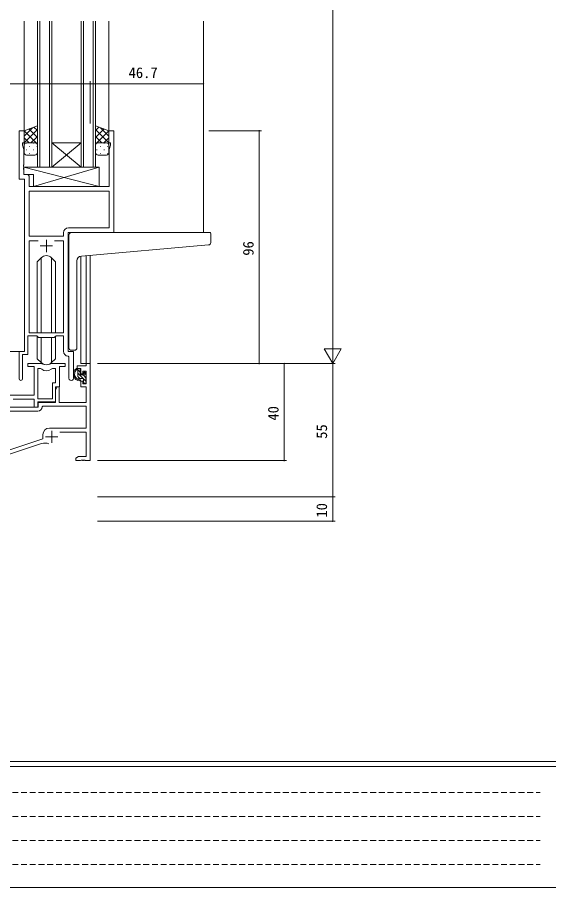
# Model space of a CAD drawing. Units: millimetres, scale not verified. Extents: x -567 to 567, y -403 to 403.
# Drawn here: x -417.3 to -198.2, y -403 to -44.1 of the extents above; entities that cross this region are included whole.
import ezdxf
from ezdxf.enums import TextEntityAlignment as Align

# ---------------------------------------------------------------- set-up
doc = ezdxf.new("R2010")
doc.units = ezdxf.units.MM
doc.header["$LTSCALE"] = 2
doc.linetypes.add('DASHED1', pattern=[1.8, 1.2, -0.6])
for name, color, linetype, lineweight in [('0-1_USER1', 2, 'Continuous', 9), ('0-2_YKK_ZWAK', 4, 'Continuous', 9), ('0-3_YKK_11', 6, 'Continuous', 9), ('0-4_YKK_12', 7, 'Continuous', 9), ('0-5_YKK_13', 7, 'Continuous', 9)]:
    doc.layers.add(name, color=color, linetype=linetype, lineweight=lineweight)
doc.styles.add('ＭＳ ゴシック', font='')
doc.styles.get('ＭＳ ゴシック').set_extended_font_data('MS Gothic')

msp = doc.modelspace()

# ---------------------------------------------------------------- linework, layer by layer
at = {"layer": '0-1_USER1'}
for p, q in [((-414.531, -45.64), (-414.531, -91.39)), ((-409.031, -105.89), (-409.031, -45.64)), ((-408.031, -45.64), (-408.031, -105.89)), ((-404.031, -105.89), (-404.031, -45.64)), ((-391.031, -105.89), (-391.031, -45.64)), ((-390.031, -45.64), (-390.031, -105.89)), ((-386.031, -105.89), (-386.031, -45.64)), ((-379.531, -45.64), (-379.531, -91.39)), ((-340.531, -45.64), (-340.531, -132.89)), ((-403.031, -95.89), (-391.031, -95.89)), ((-403.031, -105.89), (-391.031, -95.89)), ((-391.031, -105.89), (-403.031, -95.89)), ((-403.031, -105.89), (-391.031, -105.89)), ((-391.131, -142.592), (-391.131, -186.89)), ((-388.861, -142.38), (-388.861, -186.89)), ((-387.231, -142.238), (-387.231, -186.89)), ((-416.231, -181.89), (-422.031, -181.89)), ((-387.231, -186.89), (-391.131, -186.89))]:
    msp.add_line(p, q, dxfattribs=at)
for points in [[(-403.031, -45.64), (-403.031, -105.89), (-409.031, -105.89)], [(-385.031, -45.64), (-385.031, -105.89), (-391.031, -105.89)]]:
    msp.add_lwpolyline(points, dxfattribs=at)
at = {"layer": '0-2_YKK_ZWAK'}
for p, q in [((-414.531, -93.093), (-411.069, -89.631)), ((-409.031, -90.813), (-410.442, -89.402)), ((-385.031, -90.813), (-383.621, -89.402)), ((-379.531, -93.093), (-382.994, -89.631)), ((-414.531, -95.921), (-409.031, -90.421)), ((-409.031, -96.47), (-414.531, -90.97)), ((-409.031, -93.641), (-412.516, -90.157)), ((-411.671, -95.89), (-409.031, -93.25)), ((-385.031, -93.641), (-381.547, -90.157)), ((-379.531, -95.921), (-385.031, -90.421)), ((-385.031, -96.47), (-379.531, -90.97)), ((-382.392, -95.89), (-385.031, -93.25)), ((-412.44, -95.89), (-414.531, -93.798)), ((-414.503, -96.654), (-414.531, -96.626)), ((-414.531, -99.89), (-414.531, -96.89)), ((-413.711, -95.98), (-413.511, -95.98)), ((-413.531, -95.89), (-410.031, -95.89)), ((-413.531, -95.89), (-410.031, -95.89)), ((-410.681, -95.98), (-410.481, -95.98)), ((-409.236, -96.283), (-409.031, -96.078)), ((-409.031, -96.89), (-409.031, -99.89)), ((-384.827, -96.283), (-385.031, -96.078)), ((-385.031, -99.89), (-385.031, -96.89)), ((-384.446, -95.98), (-384.411, -95.98)), ((-380.531, -95.89), (-384.031, -95.89)), ((-384.031, -95.89), (-380.531, -95.89)), ((-381.623, -95.89), (-379.531, -93.798)), ((-381.581, -95.98), (-381.381, -95.98)), ((-379.56, -96.654), (-379.531, -96.626)), ((-379.531, -96.89), (-379.531, -99.89)), ((-413.711, -98.81), (-413.511, -98.81)), ((-412.296, -97.395), (-412.096, -97.395)), ((-412.296, -100.225), (-412.096, -100.225)), ((-410.681, -98.81), (-410.481, -98.81)), ((-409.266, -97.395), (-409.066, -97.395)), ((-409.266, -100.225), (-409.089, -100.225)), ((-384.611, -98.81), (-384.411, -98.81)), ((-383.196, -97.395), (-382.996, -97.395)), ((-383.196, -100.225), (-382.996, -100.225)), ((-381.581, -98.81), (-381.381, -98.81)), ((-380.166, -97.395), (-379.966, -97.395)), ((-380.166, -100.225), (-379.966, -100.225)), ((-410.031, -100.89), (-413.531, -100.89)), ((-380.531, -100.89), (-384.031, -100.89)), ((-383.606, -105.89), (-414.601, -105.89)), ((-414.601, -105.89), (-414.601, -108.89)), ((-383.606, -113.89), (-414.601, -105.89)), ((-410.606, -113.89), (-383.606, -105.89)), ((-383.606, -105.89), (-383.606, -113.89)), ((-410.606, -108.89), (-414.601, -108.89)), ((-410.606, -108.89), (-410.606, -113.89)), ((-383.606, -113.89), (-410.606, -113.89)), ((-396.031, -142.004), (-396.031, -133.89)), ((-395.031, -132.89), (-340.531, -132.89)), ((-337.831, -132.89), (-340.531, -132.89)), ((-337.531, -136.973), (-337.531, -133.19)), ((-390.906, -142.559), (-338.444, -137.97)), ((-407.453, -143.268), (-409.081, -144.897)), ((-407.449, -174.19), (-407.449, -143.265)), ((-403.214, -174.19), (-403.214, -143.265)), ((-403.21, -143.268), (-401.581, -144.897)), ((-396.031, -142.004), (-396.031, -143.008)), ((-396.031, -180.39), (-396.031, -143.008)), ((-409.081, -174.19), (-409.081, -144.897)), ((-401.581, -174.19), (-401.581, -144.897)), ((-392.731, -180.39), (-392.731, -144.552)), ((-409.081, -184.882), (-409.081, -175.64)), ((-401.581, -184.882), (-401.581, -175.64)), ((-407.449, -186.515), (-407.449, -176.12)), ((-403.214, -186.515), (-403.214, -176.12)), ((-395.031, -181.39), (-393.731, -181.39)), ((-407.453, -186.511), (-409.081, -184.882)), ((-403.21, -186.511), (-401.581, -184.882)), ((-391.661, -188.89), (-392.961, -188.89)), ((-392.361, -192.09), (-392.361, -188.89)), ((-391.361, -190.415), (-392.361, -189.415)), ((-391.361, -191.19), (-391.361, -189.19)), ((-388.861, -194.329), (-392.361, -190.829)), ((-391.529, -193.075), (-392.347, -192.257)), ((-390.261, -193.09), (-391.361, -193.09)), ((-390.422, -191.49), (-391.061, -191.49)), ((-389.061, -192.715), (-390.055, -191.722)), ((-389.961, -190.69), (-389.961, -191.029)), ((-389.961, -193.39), (-389.961, -194.69)), ((-388.861, -191.501), (-389.879, -190.483)), ((-388.949, -190.978), (-389.449, -190.478)), ((-389.061, -193.99), (-389.061, -191.99)), ((-388.861, -191.79), (-388.861, -191.19)), ((-389.615, -194.99), (-389.961, -194.643)), ((-389.661, -194.99), (-389.161, -194.99)), ((-388.861, -194.69), (-388.861, -194.19))]:
    msp.add_line(p, q, dxfattribs=at)
for points in [[(-409.031, -96.89), (-409.031, -88.89), (-414.531, -90.89), (-414.531, -96.89)], [(-385.031, -96.89), (-385.031, -88.89), (-379.531, -90.89), (-379.531, -96.89)]]:
    msp.add_lwpolyline(points, dxfattribs=at)
for centre, radius, start, end in [((-413.531, -96.89), 1, 89.9999, 179.9999), ((-413.531, -96.89), 1, 89.9999, 179.9999), ((-410.031, -96.89), 1, 359.9999, 89.9999), ((-410.031, -96.89), 1, 359.9999, 89.9999), ((-384.031, -96.89), 1, 90.0001, 180.0001), ((-384.031, -96.89), 1, 89.9999, 179.9999), ((-380.531, -96.89), 1, 0.0001, 90.0001), ((-380.531, -96.89), 1, 359.9999, 89.9999), ((-413.531, -99.89), 1, 179.9999, 269.9999), ((-410.031, -99.89), 1, 269.9999, 359.9999), ((-384.031, -99.89), 1, 179.9999, 269.9999), ((-380.531, -99.89), 1, 269.9999, 359.9999), ((-395.031, -133.89), 1, 135.573, 180), ((-395.031, -133.89), 1, 90, 135.573), ((-395.031, -133.89), 1, 121.36697, 135.573), ((-337.831, -133.19), 0.3, 0, 90), ((-338.531, -136.973), 1, 275, 0), ((-405.331, -145.39), 3, 45, 135), ((-390.731, -144.552), 2, 95, 180), ((-395.031, -180.39), 1, 180, 270), ((-393.731, -180.39), 1, 270, 0), ((-405.331, -184.39), 3, 225, 315), ((-391.247, -191.21), 2.885, 126.45193, 263.90389), ((-391.162, -191.177), 2.504, 139.45806, 259.25217), ((-393.222, -189.294), 0.3, 301.6219, 336.95039), ((-392.761, -189.49), 0.2, 36.8699, 156.95039), ((-392.361, -189.19), 0.3, 216.8699, 270), ((-391.661, -189.19), 0.3, 0, 90), ((-391.361, -192.09), 1, 180, 270), ((-391.483, -193.84), 0.25, 253.6388, 125.58163), ((-391.061, -191.19), 0.3, 180, 270), ((-390.422, -191.79), 0.3, 33.05573, 90), ((-390.261, -193.39), 0.3, 0, 90), ((-389.961, -191.49), 0.25, 213.05573, 56.94427), ((-389.661, -190.69), 0.3, 45, 180), ((-389.661, -191.029), 0.3, 180, 236.94427), ((-389.061, -191.79), 0.2, 270, 0), ((-389.161, -191.19), 0.3, 0, 45), ((-389.661, -194.69), 0.3, 180, 270), ((-389.161, -194.69), 0.3, 270, 0), ((-389.061, -194.19), 0.2, 0, 90)]:
    msp.add_arc(centre, radius, start, end, dxfattribs=at)
at = {"layer": '0-3_YKK_11'}
for p, q in [((-287.231, 206.11), (-287.231, -179.89)), ((-457.231, -71.471), (-387.231, -71.471)), ((-387.231, -87.89), (-387.231, -70.471)), ((-387.231, -87.89), (-387.231, -70.471)), ((-387.231, -71.471), (-340.531, -71.471)), ((-340.531, -131.89), (-340.531, -70.471)), ((-338.303, -90.89), (-316.531, -90.89)), ((-317.531, -186.89), (-317.531, -90.89)), ((-287.231, -186.89), (-287.231, -174.765)), ((-287.231, -186.89), (-290.731, -180.827)), ((-283.731, -180.827), (-290.731, -180.827)), ((-287.231, -186.89), (-283.731, -180.827)), ((-384.231, -186.89), (-286.231, -186.89)), ((-384.231, -186.89), (-306.231, -186.89)), ((-384.231, -186.89), (-286.231, -186.89)), ((-338.303, -186.89), (-316.531, -186.89)), ((-307.231, -186.89), (-307.231, -226.89)), ((-287.231, -186.89), (-287.231, -241.89)), ((-384.231, -226.89), (-306.231, -226.89)), ((-384.231, -241.89), (-286.231, -241.89)), ((-384.231, -241.89), (-286.231, -241.89)), ((-287.231, -241.89), (-287.231, -251.89)), ((-384.231, -251.89), (-286.231, -251.89))]:
    msp.add_line(p, q, dxfattribs=at)
for centre, start, end in [((-387.231, -71.471), 0, 180), ((-387.231, -71.471), 0, 180), ((-387.231, -71.471), 180, 0), ((-387.231, -71.471), 180, 0), ((-340.531, -71.471), 0, 180), ((-340.531, -71.471), 180, 0), ((-317.531, -90.89), 90, 270), ((-317.531, -90.89), 270, 90), ((-317.531, -186.89), 90, 270), ((-317.531, -186.89), 270, 90), ((-307.231, -186.89), 90, 270), ((-307.231, -186.89), 270, 90), ((-307.231, -226.89), 90, 270), ((-307.231, -226.89), 270, 90), ((-287.231, -241.89), 90, 270), ((-287.231, -241.89), 90, 270), ((-287.231, -241.89), 270, 90), ((-287.231, -241.89), 270, 90), ((-287.231, -251.89), 90, 270), ((-287.231, -251.89), 270, 90)]:
    msp.add_arc(centre, 0.106, start, end, dxfattribs=at)
at = {"layer": '0-4_YKK_12'}
for p, q in [((-405.331, -135.89), (-405.331, -140.89)), ((-401.981, -136.32), (-398.261, -136.32)), ((-407.831, -138.39), (-402.831, -138.39)), ((-408.801, -201.49), (-408.801, -188.89)), ((-408.901, -206.52), (-453.801, -206.52)), ((-403.131, -214.59), (-403.131, -219.59)), ((-405.631, -217.09), (-400.631, -217.09))]:
    msp.add_line(p, q, dxfattribs=at)
for points in [[(-414.331, -181.89), (-414.331, -110.89), (-416.531, -110.89), (-416.531, -90.89), (-414.531, -90.89), (-414.531, -95.89), (-415.231, -95.89), (-415.231, -96.89), (-414.601, -98.621), (-414.601, -104.931), (-414.721, -105.115), (-414.721, -105.665), (-414.601, -105.848), (-414.601, -105.931), (-414.721, -106.115), (-414.721, -106.665), (-414.601, -106.848), (-414.601, -108.96), (-413.401, -108.96)], [(-412.401, -109.96), (-412.401, -113.89), (-379.461, -113.89), (-379.461, -98.621), (-378.831, -96.89), (-378.831, -95.89), (-379.531, -95.89), (-379.531, -90.89), (-377.531, -90.89), (-377.531, -132.89), (-396.331, -132.89), (-396.331, -181.89), (-394.131, -181.89), (-394.131, -192.925)], [(-379.461, -115.82), (-412.401, -115.82), (-412.401, -134.39), (-398.261, -134.39), (-398.261, -132.96)], [(-396.261, -130.96), (-379.461, -130.96), (-379.461, -115.82), (-412.401, -115.82)], [(-401.981, -136.32), (-398.261, -136.32), (-398.261, -174.19), (-412.401, -174.19), (-412.401, -136.32), (-408.682, -136.32)], [(-398.261, -181.82), (-398.261, -175.39), (-401.331, -175.39), (-402.061, -176.12), (-408.601, -176.12), (-409.331, -175.39), (-413.031, -175.39), (-413.031, -183.19), (-415.231, -183.19), (-415.231, -193.24)], [(-416.531, -193.24), (-416.531, -181.89), (-414.331, -181.89)], [(-396.061, -192.925), (-396.061, -184.118), (-396.348, -183.818)], [(-399.845, -215.12), (-388.861, -215.12), (-388.861, -225.26), (-392.14, -225.26), (-393.231, -225.89), (-393.231, -226.89), (-391.19, -226.89), (-391.006, -226.77), (-390.457, -226.77), (-390.273, -226.89), (-390.19, -226.89), (-390.006, -226.77), (-389.457, -226.77), (-389.273, -226.89), (-387.231, -226.89), (-387.231, -186.89), (-388.861, -186.89), (-388.861, -187.89), (-392.631, -187.89), (-392.631, -188.89), (-391.131, -188.89), (-391.131, -191.19), (-390.331, -191.19), (-390.331, -190.09), (-388.861, -190.09), (-388.861, -195.29), (-390.331, -195.29), (-390.331, -194.19), (-391.131, -194.19), (-391.131, -196.49), (-388.861, -196.49), (-388.861, -202.89), (-400.001, -202.89), (-400.001, -196.49), (-400.931, -196.49), (-401.631, -197.702), (-401.631, -202.89), (-408.731, -202.89), (-408.731, -204.89), (-420.831, -204.89)], [(-410.431, -188.09), (-410.431, -199.99), (-420.631, -199.99)], [(-419.001, -201.62), (-410.431, -201.62), (-410.431, -204.89), (-408.801, -204.89), (-408.801, -202.69), (-401.631, -202.69), (-401.631, -196.49), (-399.931, -196.49), (-399.931, -188.09), (-397.631, -188.09), (-397.631, -186.89), (-403.084, -186.89)], [(-407.579, -186.89), (-413.031, -186.89), (-413.031, -188.09), (-410.431, -188.09)], [(-408.801, -201.49), (-408.801, -188.89), (-408.43, -188.89)], [(-402.233, -188.89), (-401.561, -188.89), (-401.561, -194.86), (-402.831, -194.86), (-402.831, -201.49), (-408.801, -201.49)], [(-404.031, -213.49), (-388.861, -213.49), (-388.861, -204.52), (-406.804, -204.52), (-407.104, -204.805)], [(-408.901, -206.52), (-453.801, -206.52), (-453.801, -210.32), (-453.231, -210.89), (-453.231, -216.89), (-453.801, -217.46), (-453.801, -239.89), (-444.361, -239.89), (-444.361, -234.441)], [(-438.892, -228.578), (-406.731, -217.99), (-406.731, -216.19)], [(-435.581, -234.89), (-429.231, -234.89), (-429.231, -233.89), (-430.323, -233.26), (-433.531, -233.26), (-433.531, -228.529), (-407.304, -219.894)]]:
    msp.add_lwpolyline(points, dxfattribs=at)
for centre, radius, start, end in [((-413.401, -109.96), 1, 0.00001, 89.99999), ((-396.261, -132.96), 2, 90.00001, 179.99999), ((-396.261, -181.82), 2, 180, 267.50807), ((-408.43, -190.89), 2, 54.22519, 90.00004), ((-407.579, -188.89), 2, 64.91237, 90.00001), ((-405.331, -186.59), 3.3, 234.22517, 305.77483), ((-405.331, -184.09), 3.3, 244.91238, 295.08762), ((-403.084, -188.89), 2, 89.99997, 115.08762), ((-402.233, -190.89), 2, 89.99996, 125.77481), ((-415.881, -193.24), 0.65, 179.99999, 0.00001), ((-395.096, -192.925), 0.965, 179.99999, 0.00001), ((-408.901, -204.72), 1.8, 270.00001, 357.27059), ((-404.031, -216.19), 2.7, 90.00001, 179.99999), ((-405.897, -224.169), 4.5, 68.66068, 108.22312)]:
    msp.add_arc(centre, radius, start, end, dxfattribs=at)
at = {"layer": '0-5_YKK_13'}
for p, q in [((537.274, -351), (-562.726, -351)), ((483.274, -353), (-562.726, -353)), ((-562.726, -403), (483.274, -403))]:
    msp.add_line(p, q, dxfattribs=at)
at = {"layer": '0-5_YKK_13', "linetype": 'DASHED1'}
for p, q in [((-556.157, -363.732), (-201.596, -363.732)), ((-556.157, -373.63), (-201.596, -373.63)), ((-556.157, -383.528), (-201.596, -383.528)), ((-556.157, -393.426), (-201.596, -393.426))]:
    msp.add_line(p, q, dxfattribs=at)

# ---------------------------------------------------------------- texts
at = {"layer": '0-3_YKK_11', "style": 'ＭＳ ゴシック'}
msp.add_text('46.7', height=4.399, dxfattribs=at).set_placement((-371.401, -70.471), align=Align.BOTTOM_LEFT)
for s, p in [('96', (-318.531, -142.41)), ('40', (-308.231, -210.41)), ('55', (-288.231, -217.91)), ('10', (-288.231, -250.41))]:
    msp.add_text(s, height=4.399, rotation=90, dxfattribs=at).set_placement(p, align=Align.BOTTOM_LEFT)

doc.saveas('drawing.dxf')
